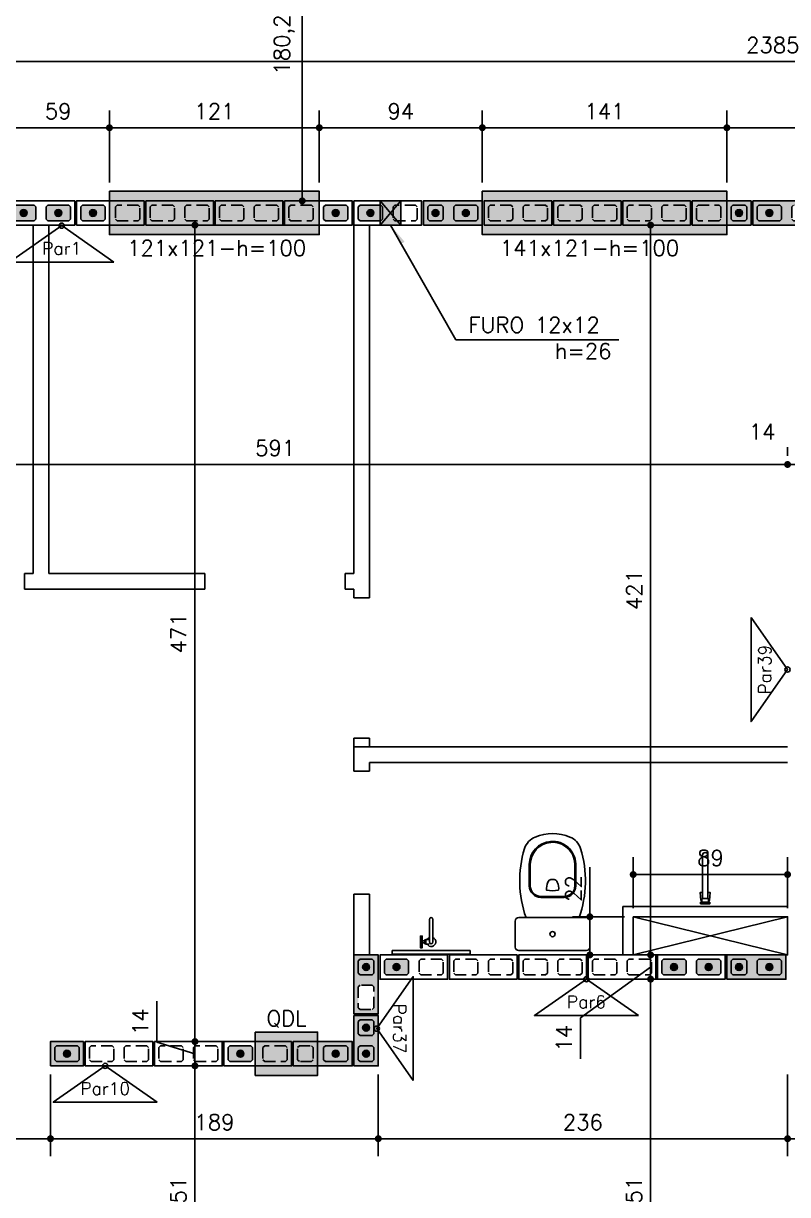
# Model space of a CAD drawing. Extents: x -14651 to 4582, y -13717 to -1290.
# Drawn here: x 1634 to 2075, y -12588 to -11912 of the extents above; entities that cross this region are included whole.
import ezdxf
from ezdxf.enums import TextEntityAlignment as Align

# ---------------------------------------------------------------- set-up
doc = ezdxf.new("R2010")
doc.units = 0
doc.header["$LTSCALE"] = 25
doc.linetypes.add('DASHED2', pattern=[0.375, 0.25, -0.125])
for name, color, linetype in [('213', 252, 'Continuous'), ('241', 2, 'Continuous'), ('247', 50, 'Continuous'), ('248', 100, 'Continuous'), ('249', 20, 'Continuous'), ('252', 1, 'Continuous'), ('ABERTURAS', 53, 'Continuous'), ('ac-furo', 170, 'Continuous'), ('ALVENARIA NÃO ESTRUTURAL', 242, 'Continuous'), ('Arranque', 14, 'Continuous'), ('COTA', 1, 'Continuous'), ('FERRO', 5, 'Continuous'), ('H2', 252, 'Continuous'), ('Linha_fina', 1, 'Continuous'), ('Pena_1', 1, 'Continuous'), ('Pena_2', 2, 'Continuous'), ('PROJ', 252, 'Continuous'), ('T1', 2, 'Continuous'), ('TJANELA', 2, 'Continuous'), ('VIGA', 3, 'Continuous')]:
    doc.layers.add(name, color=color, linetype=linetype)
doc.styles.add('COTA', font='romans.shx')
doc.styles.add('Texto1', font='romans.shx', dxfattribs={"height": 9})
doc.dimstyles.new('forma', dxfattribs={"dimscale": 5, "dimtxt": 1.8, "dimasz": 0.8, "dimexe": 2, "dimexo": 1, "dimgap": 1, "dimtad": 1, "dimdec": 1, "dimzin": 9, "dimtxsty": 'COTA', "dimblk1": 'DOT', "dimblk2": 'DOT', "dimsah": 1, "dimcen": 0, "dimdle": 1, "dimclrd": 256, "dimclre": 256, "dimclrt": 2, "dimadec": 0, "dimazin": 0, "dimtfac": 1, "dimtdec": 0, "dimtmove": 0, "dimatfit": 3, "dimfxl": 1, "dimtolj": 1, "dimtzin": 0, "dimarcsym": 0})

# ---------------------------------------------------------------- blocks, each defined once
blk = doc.blocks.new('P4015', base_point=(5842102.11612, -8124149.02973))
blk.add_lwpolyline([(5842082.61612, -8124156.02973), (5842121.61612, -8124156.02973), (5842121.61612, -8124142.02973), (5842082.61612, -8124142.02973), (5842082.61612, -8124156.02973)])
at = {"color": 1, "linetype": 'DASHED2'}
for points in [[(5842085.11612, -8124152.52973), (5842086.11612, -8124153.52973), (5842098.11612, -8124153.52973), (5842099.11612, -8124152.52973), (5842099.11612, -8124145.52973), (5842098.11612, -8124144.52973), (5842086.11612, -8124144.52973), (5842085.11612, -8124145.52973), (5842085.11612, -8124152.52973)], [(5842105.11612, -8124152.52973), (5842106.11612, -8124153.52973), (5842118.11612, -8124153.52973), (5842119.11612, -8124152.52973), (5842119.11612, -8124145.52973), (5842118.11612, -8124144.52973), (5842106.11612, -8124144.52973), (5842105.11612, -8124145.52973), (5842105.11612, -8124152.52973)]]:
    blk.add_lwpolyline(points, dxfattribs=at)
blk = doc.blocks.new('P3515')
at = {"layer": '248'}
h = blk.add_hatch(color=100, dxfattribs=at)
h.paths.add_polyline_path([(17, 7), (-17, 7), (-17, -7), (17, -7)])
h.paths.add_polyline_path([(-5.5, -3.5), (-6.5, -4.5), (-13.5, -4.5), (-14.5, -3.5), (-14.5, 3.5), (-13.5, 4.5), (-6.5, 4.5), (-5.5, 3.5)], flags=16)
h.paths.add_polyline_path([(0.5, 3.5), (1.5, 4.5), (13.5, 4.5), (14.5, 3.5), (14.5, -3.5), (13.5, -4.5), (1.5, -4.5), (0.5, -3.5)], flags=16)
blk.add_lwpolyline([(-17, -7), (17, -7), (17, 7), (-17, 7), (-17, -7)])
at = {"color": 1, "linetype": 'DASHED2'}
for points in [[(-14.5, -3.5), (-13.5, -4.5), (-6.5, -4.5), (-5.5, -3.5), (-5.5, 3.5), (-6.5, 4.5), (-13.5, 4.5), (-14.5, 3.5), (-14.5, -3.5)], [(0.5, -3.5), (1.5, -4.5), (13.5, -4.5), (14.5, -3.5), (14.5, 3.5), (13.5, 4.5), (1.5, 4.5), (0.5, 3.5), (0.5, -3.5)]]:
    blk.add_lwpolyline(points, dxfattribs=at)
blk = doc.blocks.new('P5515')
at = {"layer": '249'}
h = blk.add_hatch(color=20, dxfattribs=at)
h.paths.add_polyline_path([(-27, 7), (-27, -7), (27, -7), (27, 7)])
h.paths.add_polyline_path([(-10.5, -3.5), (-11.5, -4.5), (-23.5, -4.5), (-24.5, -3.5), (-24.5, 3.5), (-23.5, 4.5), (-11.5, 4.5), (-10.5, 3.5)], flags=16)
h.paths.add_polyline_path([(-4.5, 3.5), (-3.5, 4.5), (3.5, 4.5), (4.5, 3.5), (4.5, -3.5), (3.5, -4.5), (-3.5, -4.5), (-4.5, -3.5)], flags=16)
h.paths.add_polyline_path([(10.5, 3.5), (11.5, 4.5), (23.5, 4.5), (24.5, 3.5), (24.5, -3.5), (23.5, -4.5), (11.5, -4.5), (10.5, -3.5)], flags=16)
blk.add_lwpolyline([(27, 7), (-27, 7), (-27, -7), (27, -7), (27, 7)])
at = {"color": 1, "linetype": 'DASHED2'}
for points in [[(-10.5, 3.5), (-11.5, 4.5), (-23.5, 4.5), (-24.5, 3.5), (-24.5, -3.5), (-23.5, -4.5), (-11.5, -4.5), (-10.5, -3.5), (-10.5, 3.5)], [(4.5, 3.5), (3.5, 4.5), (-3.5, 4.5), (-4.5, 3.5), (-4.5, -3.5), (-3.5, -4.5), (3.5, -4.5), (4.5, -3.5), (4.5, 3.5)], [(24.5, 3.5), (23.5, 4.5), (11.5, 4.5), (10.5, 3.5), (10.5, -3.5), (11.5, -4.5), (23.5, -4.5), (24.5, -3.5), (24.5, 3.5)]]:
    blk.add_lwpolyline(points, dxfattribs=at)
blk = doc.blocks.new('P3015')
at = {"layer": '252'}
h = blk.add_hatch(color=21, dxfattribs=at)
h.paths.add_polyline_path([(14.5, -7), (14.5, 7), (-14.5, 7), (-14.5, -7)])
h.paths.add_polyline_path([(3, 3.5), (4, 4.5), (11, 4.5), (12, 3.5), (12, -3.5), (11, -4.5), (4, -4.5), (3, -3.5)], flags=16)
h.paths.add_polyline_path([(-3, -3.5), (-4, -4.5), (-11, -4.5), (-12, -3.5), (-12, 3.5), (-11, 4.5), (-4, 4.5), (-3, 3.5)], flags=16)
blk.add_lwpolyline([(-14.5, -7), (14.5, -7), (14.5, 7), (-14.5, 7), (-14.5, -7)])
at = {"color": 1, "linetype": 'DASHED2'}
for points in [[(-12, -3.5), (-11, -4.5), (-4, -4.5), (-3, -3.5), (-3, 3.5), (-4, 4.5), (-11, 4.5), (-12, 3.5), (-12, -3.5)], [(3, -3.5), (4, -4.5), (11, -4.5), (12, -3.5), (12, 3.5), (11, 4.5), (4, 4.5), (3, 3.5), (3, -3.5)]]:
    blk.add_lwpolyline(points, dxfattribs=at)
blk = doc.blocks.new('P2015')
at = {"layer": '247'}
h = blk.add_hatch(color=50, dxfattribs=at)
h.paths.add_polyline_path([(9.5, 7), (-9.5, 7), (-9.5, -7), (9.5, -7)])
h.paths.add_polyline_path([(6, -4.5), (-6, -4.5), (-7, -3.5), (-7, 3.5), (-6, 4.5), (6, 4.5), (7, 3.5), (7, -3.5)], flags=16)
blk.add_lwpolyline([(-9.5, -7), (9.5, -7), (9.5, 7), (-9.5, 7), (-9.5, -7)])
at = {"color": 1, "linetype": 'DASHED2'}
blk.add_lwpolyline([(-7, -3.5), (-6, -4.5), (6, -4.5), (7, -3.5), (7, 3.5), (6, 4.5), (-6, 4.5), (-7, 3.5), (-7, -3.5)], dxfattribs=at)
blk = doc.blocks.new('GR-1409')
at = {"layer": '213'}
h = blk.add_hatch(color=256, dxfattribs=at)
h.paths.add_polyline_path([(-6, 4.5), (-7, 3.5), (-7, -3.5), (-6, -4.5), (6, -4.5), (7, -3.5), (7, 3.5), (6, 4.5)])
h.paths.add_polyline_path([(-2, 0, 1), (2, 0, 1)], flags=16)
at = {"layer": 'Arranque'}
blk.add_hatch(color=256, dxfattribs=at).paths.add_polyline_path([(-2, 0, 1), (2, 0, 1)])
at = {"layer": '213'}
blk.add_lwpolyline([(-7, 3.5), (-6, 4.5), (6, 4.5), (7, 3.5), (7, -3.5), (6, -4.5), (-6, -4.5), (-7, -3.5), (-7, 3.5)], dxfattribs=at)
at = {"layer": 'FERRO', "linetype": 'Continuous'}
blk.add_circle((0, 0), 2, dxfattribs=at)
blk = doc.blocks.new('GR-0909')
at = {"layer": '213'}
h = blk.add_hatch(color=256, dxfattribs=at)
h.paths.add_polyline_path([(3.5, -4.5), (4.5, -3.5), (4.500001, 3.5), (3.500001, 4.5), (-3.499999, 4.5), (-4.499999, 3.5), (-4.5, -3.5), (-3.5, -4.5)])
h.paths.add_polyline_path([(-2, 0, -1), (2, 0, -1)], flags=16)
at = {"layer": 'Arranque'}
blk.add_hatch(color=256, dxfattribs=at).paths.add_polyline_path([(2, 0, 1), (-2, 0, 1)])
at = {"layer": '213'}
blk.add_lwpolyline([(3.500001, 4.5), (4.500001, 3.5), (4.5, -3.5), (3.5, -4.5), (-3.5, -4.5), (-4.5, -3.5), (-4.499999, 3.5), (-3.499999, 4.5), (3.500001, 4.5)], dxfattribs=at)
at = {"layer": 'FERRO', "linetype": 'Continuous'}
blk.add_circle((0, 0), 2, dxfattribs=at)
blk = doc.blocks.new('_IDNPAR_2')
at = {"color": 3}
blk.add_lwpolyline([(1, -0.7), (0, 0), (-1, -0.7)], close=True, dxfattribs=at)
blk.add_circle((0, 0), 0.05, dxfattribs=at)
at = {"layer": '247', "color": 2, "style": 'COTA', "flags": 8}
blk.add_attdef('ID', text='', height=0.24, dxfattribs=at).set_placement((0, -0.438), align=Align.MIDDLE_CENTER)
blk = doc.blocks.new('_Dot')
at = {"color": 0, "linetype": 'ByBlock', "lineweight": -2}
blk.add_line((-0.5, 0), (-1, 0), dxfattribs=at)
at = {"color": 0, "linetype": 'ByBlock', "const_width": 0.5}
blk.add_lwpolyline([(-0.25, 0, 1), (0.25, 0, 1)], format="xyb", close=True, dxfattribs=at)
blk = doc.blocks.new('*D99')
at = {"layer": 'COTA', "lineweight": -2, "transparency": 16777216}
for p, q in [((1624.52, -12004.1), (1624.52, -11962.42)), ((1683.52, -12004.1), (1683.52, -11962.42)), ((1628.52, -11972.42), (1679.52, -11972.42))]:
    blk.add_line(p, q, dxfattribs=at)
at = {"layer": 'Defpoints', "color": 0, "transparency": 16777216}
for p in [(1683.52, -11972.42), (1624.52, -12009.1), (1683.52, -12009.1)]:
    blk.add_point(p, dxfattribs=at)
at = {"layer": 'COTA', "lineweight": -2, "transparency": 16777216, "xscale": 4, "yscale": 4, "zscale": 4, "rotation": 180}
blk.add_blockref('_Dot', (1624.52, -11972.42), dxfattribs=at)
at = {"layer": 'COTA', "lineweight": -2, "transparency": 16777216, "xscale": 4, "yscale": 4, "zscale": 4}
blk.add_blockref('_Dot', (1683.52, -11972.42), dxfattribs=at)
at = {"layer": 'COTA', "color": 2, "transparency": 16777216, "insert": (1654.02, -11962.92), "char_height": 9, "attachment_point": 5, "style": 'COTA'}
blk.add_mtext('\\A1;59 ', dxfattribs=at)
blk = doc.blocks.new('*D100')
at = {"layer": 'COTA', "lineweight": -2, "transparency": 16777216}
for p, q in [((1683.52, -12004.1), (1683.52, -11962.42)), ((1804.52, -12004.1), (1804.52, -11962.42)), ((1687.52, -11972.42), (1800.52, -11972.42))]:
    blk.add_line(p, q, dxfattribs=at)
at = {"layer": 'Defpoints', "color": 0, "transparency": 16777216}
for p in [(1804.52, -11972.42), (1683.52, -12009.1), (1804.52, -12009.1)]:
    blk.add_point(p, dxfattribs=at)
at = {"layer": 'COTA', "lineweight": -2, "transparency": 16777216, "xscale": 4, "yscale": 4, "zscale": 4, "rotation": 180}
blk.add_blockref('_Dot', (1683.52, -11972.42), dxfattribs=at)
at = {"layer": 'COTA', "lineweight": -2, "transparency": 16777216, "xscale": 4, "yscale": 4, "zscale": 4}
blk.add_blockref('_Dot', (1804.52, -11972.42), dxfattribs=at)
at = {"layer": 'COTA', "color": 2, "transparency": 16777216, "insert": (1744.02, -11962.92), "char_height": 9, "attachment_point": 5, "style": 'COTA'}
blk.add_mtext('\\A1;121 ', dxfattribs=at)
blk = doc.blocks.new('*D101')
at = {"layer": 'COTA', "lineweight": -2, "transparency": 16777216}
for p, q in [((1804.52, -12004.1), (1804.52, -11962.42)), ((1898.52, -12004.1), (1898.52, -11962.42)), ((1808.52, -11972.42), (1894.52, -11972.42))]:
    blk.add_line(p, q, dxfattribs=at)
at = {"layer": 'Defpoints', "color": 0, "transparency": 16777216}
for p in [(1898.52, -11972.42), (1804.52, -12009.1), (1898.52, -12009.1)]:
    blk.add_point(p, dxfattribs=at)
at = {"layer": 'COTA', "lineweight": -2, "transparency": 16777216, "xscale": 4, "yscale": 4, "zscale": 4, "rotation": 180}
blk.add_blockref('_Dot', (1804.52, -11972.42), dxfattribs=at)
at = {"layer": 'COTA', "lineweight": -2, "transparency": 16777216, "xscale": 4, "yscale": 4, "zscale": 4}
blk.add_blockref('_Dot', (1898.52, -11972.42), dxfattribs=at)
at = {"layer": 'COTA', "color": 2, "transparency": 16777216, "insert": (1851.52, -11962.92), "char_height": 9, "attachment_point": 5, "style": 'COTA'}
blk.add_mtext('\\A1;94 ', dxfattribs=at)
blk = doc.blocks.new('*D102')
at = {"layer": 'COTA', "lineweight": -2, "transparency": 16777216}
for p, q in [((1898.52, -12004.1), (1898.52, -11962.42)), ((2039.52, -12004.1), (2039.52, -11962.42)), ((1902.52, -11972.42), (2035.52, -11972.42))]:
    blk.add_line(p, q, dxfattribs=at)
at = {"layer": 'Defpoints', "color": 0, "transparency": 16777216}
for p in [(2039.52, -11972.42), (1898.52, -12009.1), (2039.52, -12009.1)]:
    blk.add_point(p, dxfattribs=at)
at = {"layer": 'COTA', "lineweight": -2, "transparency": 16777216, "xscale": 4, "yscale": 4, "zscale": 4, "rotation": 180}
blk.add_blockref('_Dot', (1898.52, -11972.42), dxfattribs=at)
at = {"layer": 'COTA', "lineweight": -2, "transparency": 16777216, "xscale": 4, "yscale": 4, "zscale": 4}
blk.add_blockref('_Dot', (2039.52, -11972.42), dxfattribs=at)
at = {"layer": 'COTA', "color": 2, "transparency": 16777216, "insert": (1969.02, -11962.92), "char_height": 9, "attachment_point": 5, "style": 'COTA'}
blk.add_mtext('\\A1;141 ', dxfattribs=at)
blk = doc.blocks.new('*D103')
at = {"layer": 'COTA', "lineweight": -2, "transparency": 16777216}
for p, q in [((2039.52, -12004.1), (2039.52, -11962.42)), ((2493.52, -12004.1), (2493.52, -11962.42)), ((2043.52, -11972.42), (2489.52, -11972.42))]:
    blk.add_line(p, q, dxfattribs=at)
at = {"layer": 'Defpoints', "color": 0, "transparency": 16777216}
for p in [(2493.52, -11972.42), (2039.52, -12009.1), (2493.52, -12009.1)]:
    blk.add_point(p, dxfattribs=at)
at = {"layer": 'COTA', "lineweight": -2, "transparency": 16777216, "xscale": 4, "yscale": 4, "zscale": 4, "rotation": 180}
blk.add_blockref('_Dot', (2039.52, -11972.42), dxfattribs=at)
at = {"layer": 'COTA', "lineweight": -2, "transparency": 16777216, "xscale": 4, "yscale": 4, "zscale": 4}
blk.add_blockref('_Dot', (2493.52, -11972.42), dxfattribs=at)
at = {"layer": 'COTA', "color": 2, "transparency": 16777216, "insert": (2266.52, -11962.92), "char_height": 9, "attachment_point": 5, "style": 'COTA'}
blk.add_mtext('\\A1;454 ', dxfattribs=at)
blk = doc.blocks.new('*D108')
at = {"layer": 'COTA', "lineweight": -2, "transparency": 16777216}
for p, q in [((873.52, -11951.79), (873.52, -11924.24)), ((3258.52, -12009.6), (3258.52, -11924.24)), ((877.52, -11934.24), (3254.52, -11934.24))]:
    blk.add_line(p, q, dxfattribs=at)
at = {"layer": 'Defpoints', "color": 0, "transparency": 16777216}
for p in [(3258.52, -11934.24), (873.52, -11956.79), (3258.52, -12014.6)]:
    blk.add_point(p, dxfattribs=at)
at = {"layer": 'COTA', "lineweight": -2, "transparency": 16777216, "xscale": 4, "yscale": 4, "zscale": 4, "rotation": 180}
blk.add_blockref('_Dot', (873.52, -11934.24), dxfattribs=at)
at = {"layer": 'COTA', "lineweight": -2, "transparency": 16777216, "xscale": 4, "yscale": 4, "zscale": 4}
blk.add_blockref('_Dot', (3258.52, -11934.24), dxfattribs=at)
at = {"layer": 'COTA', "color": 2, "transparency": 16777216, "insert": (2066.02, -11924.74), "char_height": 9, "attachment_point": 5, "style": 'COTA'}
blk.add_mtext('\\A1;2385 ', dxfattribs=at)
blk = doc.blocks.new('*D134')
at = {"layer": 'COTA', "lineweight": -2, "transparency": 16777216}
for p, q in [((1483.52, -12167.06), (1483.52, -12156.68)), ((2074.52, -12161.68), (2074.52, -12156.68)), ((1487.52, -12166.68), (2070.52, -12166.68))]:
    blk.add_line(p, q, dxfattribs=at)
at = {"layer": 'Defpoints', "color": 0, "transparency": 16777216}
for p in [(2074.52, -12166.68), (2074.52, -12166.68), (1483.52, -12172.06)]:
    blk.add_point(p, dxfattribs=at)
at = {"layer": 'COTA', "lineweight": -2, "transparency": 16777216, "xscale": 4, "yscale": 4, "zscale": 4, "rotation": 180}
blk.add_blockref('_Dot', (1483.52, -12166.68), dxfattribs=at)
at = {"layer": 'COTA', "lineweight": -2, "transparency": 16777216, "xscale": 4, "yscale": 4, "zscale": 4}
blk.add_blockref('_Dot', (2074.52, -12166.68), dxfattribs=at)
at = {"layer": 'COTA', "color": 2, "transparency": 16777216, "insert": (1779.02, -12157.18), "char_height": 9, "attachment_point": 5, "style": 'COTA'}
blk.add_mtext('\\A1;591 ', dxfattribs=at)
blk = doc.blocks.new('*D135')
at = {"layer": 'COTA', "lineweight": -2, "transparency": 16777216}
for p, q in [((2074.52, -12161.68), (2074.52, -12156.68)), ((2088.52, -12161.68), (2088.52, -12156.68)), ((2070.52, -12166.68), (2066.52, -12166.68)), ((2074.52, -12166.68), (2088.52, -12166.68)), ((2092.52, -12166.68), (2096.52, -12166.68))]:
    blk.add_line(p, q, dxfattribs=at)
at = {"layer": 'Defpoints', "color": 0, "transparency": 16777216}
for p in [(2074.52, -12166.68), (2088.52, -12166.68), (2088.52, -12166.68)]:
    blk.add_point(p, dxfattribs=at)
at = {"layer": 'COTA', "lineweight": -2, "transparency": 16777216, "xscale": 4, "yscale": 4, "zscale": 4}
blk.add_blockref('_Dot', (2074.52, -12166.68), dxfattribs=at)
at = {"layer": 'COTA', "lineweight": -2, "transparency": 16777216, "xscale": 4, "yscale": 4, "zscale": 4, "rotation": 180}
blk.add_blockref('_Dot', (2088.52, -12166.68), dxfattribs=at)
at = {"layer": 'COTA', "color": 2, "transparency": 16777216, "insert": (2059.83, -12147.82), "char_height": 9, "attachment_point": 5, "style": 'COTA'}
blk.add_mtext('\\A1;14 ', dxfattribs=at)
blk = doc.blocks.new('*D142')
at = {"layer": 'COTA', "lineweight": -2, "transparency": 16777216}
for p, q in [((1558.52, -12518.6), (1558.52, -12565.62)), ((1649.52, -12518.6), (1649.52, -12565.62)), ((1562.52, -12555.62), (1645.52, -12555.62))]:
    blk.add_line(p, q, dxfattribs=at)
at = {"layer": 'Defpoints', "color": 0, "transparency": 16777216}
for p in [(1558.52, -12513.6), (1649.52, -12513.6), (1649.52, -12555.62)]:
    blk.add_point(p, dxfattribs=at)
at = {"layer": 'COTA', "lineweight": -2, "transparency": 16777216, "xscale": 4, "yscale": 4, "zscale": 4, "rotation": 180}
blk.add_blockref('_Dot', (1558.52, -12555.62), dxfattribs=at)
at = {"layer": 'COTA', "lineweight": -2, "transparency": 16777216, "xscale": 4, "yscale": 4, "zscale": 4}
blk.add_blockref('_Dot', (1649.52, -12555.62), dxfattribs=at)
at = {"layer": 'COTA', "color": 2, "transparency": 16777216, "insert": (1604.02, -12546.12), "char_height": 9, "attachment_point": 5, "style": 'COTA'}
blk.add_mtext('\\A1;91 ', dxfattribs=at)
blk = doc.blocks.new('*D143')
at = {"layer": 'COTA', "lineweight": -2, "transparency": 16777216}
for p, q in [((1649.52, -12518.6), (1649.52, -12565.62)), ((1838.52, -12518.6), (1838.52, -12565.62)), ((1653.52, -12555.62), (1834.52, -12555.62))]:
    blk.add_line(p, q, dxfattribs=at)
at = {"layer": 'Defpoints', "color": 0, "transparency": 16777216}
for p in [(1649.52, -12513.6), (1838.52, -12513.6), (1838.52, -12555.62)]:
    blk.add_point(p, dxfattribs=at)
at = {"layer": 'COTA', "lineweight": -2, "transparency": 16777216, "xscale": 4, "yscale": 4, "zscale": 4, "rotation": 180}
blk.add_blockref('_Dot', (1649.52, -12555.62), dxfattribs=at)
at = {"layer": 'COTA', "lineweight": -2, "transparency": 16777216, "xscale": 4, "yscale": 4, "zscale": 4}
blk.add_blockref('_Dot', (1838.52, -12555.62), dxfattribs=at)
at = {"layer": 'COTA', "color": 2, "transparency": 16777216, "insert": (1744.02, -12546.12), "char_height": 9, "attachment_point": 5, "style": 'COTA'}
blk.add_mtext('\\A1;189 ', dxfattribs=at)
blk = doc.blocks.new('*D144')
at = {"layer": 'COTA', "lineweight": -2, "transparency": 16777216}
for p, q in [((1838.52, -12518.6), (1838.52, -12565.62)), ((2074.52, -12518.6), (2074.52, -12565.62)), ((1842.52, -12555.62), (2070.52, -12555.62))]:
    blk.add_line(p, q, dxfattribs=at)
at = {"layer": 'Defpoints', "color": 0, "transparency": 16777216}
for p in [(1838.52, -12513.6), (2074.52, -12513.6), (2074.52, -12555.62)]:
    blk.add_point(p, dxfattribs=at)
at = {"layer": 'COTA', "lineweight": -2, "transparency": 16777216, "xscale": 4, "yscale": 4, "zscale": 4, "rotation": 180}
blk.add_blockref('_Dot', (1838.52, -12555.62), dxfattribs=at)
at = {"layer": 'COTA', "lineweight": -2, "transparency": 16777216, "xscale": 4, "yscale": 4, "zscale": 4}
blk.add_blockref('_Dot', (2074.52, -12555.62), dxfattribs=at)
at = {"layer": 'COTA', "color": 2, "transparency": 16777216, "insert": (1956.52, -12546.12), "char_height": 9, "attachment_point": 5, "style": 'COTA'}
blk.add_mtext('\\A1;236 ', dxfattribs=at)
blk = doc.blocks.new('*D145')
at = {"layer": 'COTA', "lineweight": -2, "transparency": 16777216}
for p, q in [((2074.52, -12518.6), (2074.52, -12565.62)), ((2093.52, -12518.6), (2093.52, -12565.62)), ((2078.52, -12555.62), (2089.52, -12555.62)), ((2084.02, -12555.62), (2093.32, -12586.62)), ((2093.32, -12586.62), (2116.17, -12586.62))]:
    blk.add_line(p, q, dxfattribs=at)
at = {"layer": 'Defpoints', "color": 0, "transparency": 16777216}
for p in [(2074.52, -12513.6), (2093.52, -12513.6), (2093.52, -12555.62)]:
    blk.add_point(p, dxfattribs=at)
at = {"layer": 'COTA', "lineweight": -2, "transparency": 16777216, "xscale": 4, "yscale": 4, "zscale": 4, "rotation": 180}
blk.add_blockref('_Dot', (2074.52, -12555.62), dxfattribs=at)
at = {"layer": 'COTA', "lineweight": -2, "transparency": 16777216, "xscale": 4, "yscale": 4, "zscale": 4}
blk.add_blockref('_Dot', (2093.52, -12555.62), dxfattribs=at)
at = {"layer": 'COTA', "color": 2, "transparency": 16777216, "insert": (2104.75, -12577.12), "char_height": 9, "attachment_point": 5, "style": 'COTA'}
blk.add_mtext('\\A1;19 ', dxfattribs=at)
blk = doc.blocks.new('*D183')
at = {"layer": 'COTA', "lineweight": -2, "transparency": 16777216}
for p, q in [((1824.52, -11834.35), (1784.69, -11834.35)), ((1794.69, -12010.6), (1794.69, -11838.35)), ((1816.21, -12014.6), (1784.69, -12014.6))]:
    blk.add_line(p, q, dxfattribs=at)
at = {"layer": 'Defpoints', "color": 0, "transparency": 16777216}
for p in [(1794.69, -11834.35), (1829.52, -11834.35), (1821.21, -12014.6)]:
    blk.add_point(p, dxfattribs=at)
at = {"layer": 'COTA', "lineweight": -2, "transparency": 16777216, "xscale": 4, "yscale": 4, "zscale": 4}
for p, rotation in [((1794.69, -11834.35), 90), ((1794.69, -12014.6), 270)]:
    blk.add_blockref('_Dot', p, dxfattribs=dict(at, rotation=rotation))
at = {"layer": 'COTA', "color": 2, "transparency": 16777216, "insert": (1784.33, -11924.47), "char_height": 9, "attachment_point": 5, "rotation": 90, "style": 'COTA'}
blk.add_mtext('\\A1;180,2 ', dxfattribs=at)
blk = doc.blocks.new('*D255')
at = {"layer": 'COTA', "lineweight": -2, "transparency": 16777216}
for p, q in [((1805.43, -12028.6), (1722.83, -12028.6)), ((1732.83, -12032.6), (1732.83, -12495.6)), ((1784.52, -12499.6), (1722.83, -12499.6))]:
    blk.add_line(p, q, dxfattribs=at)
at = {"layer": 'Defpoints', "color": 0, "transparency": 16777216}
for p in [(1810.43, -12028.6), (1732.83, -12499.6), (1789.52, -12499.6)]:
    blk.add_point(p, dxfattribs=at)
at = {"layer": 'COTA', "lineweight": -2, "transparency": 16777216, "xscale": 4, "yscale": 4, "zscale": 4}
for p, rotation in [((1732.83, -12028.6), 90), ((1732.83, -12499.6), 270)]:
    blk.add_blockref('_Dot', p, dxfattribs=dict(at, rotation=rotation))
at = {"layer": 'COTA', "color": 2, "transparency": 16777216, "insert": (1723.33, -12264.1), "char_height": 9, "attachment_point": 5, "rotation": 90, "style": 'COTA'}
blk.add_mtext('\\A1;471 ', dxfattribs=at)
blk = doc.blocks.new('*D256')
at = {"layer": 'COTA', "lineweight": -2, "transparency": 16777216}
for p, q in [((1710.83, -12500), (1710.83, -12476.28)), ((1732.83, -12495.6), (1732.83, -12491.6)), ((1732.83, -12506.6), (1710.83, -12500)), ((1784.52, -12499.6), (1722.83, -12499.6)), ((1732.83, -12499.6), (1732.83, -12513.6)), ((1732.83, -12499.6), (1732.83, -12513.6)), ((1727.83, -12513.6), (1722.83, -12513.6)), ((1732.83, -12517.6), (1732.83, -12521.6))]:
    blk.add_line(p, q, dxfattribs=at)
at = {"layer": 'Defpoints', "color": 0, "transparency": 16777216}
for p in [(1789.52, -12499.6), (1732.83, -12513.6), (1732.83, -12513.6)]:
    blk.add_point(p, dxfattribs=at)
at = {"layer": 'COTA', "lineweight": -2, "transparency": 16777216, "xscale": 4, "yscale": 4, "zscale": 4}
for p, rotation in [((1732.83, -12499.6), 270), ((1732.83, -12513.6), 90)]:
    blk.add_blockref('_Dot', p, dxfattribs=dict(at, rotation=rotation))
at = {"layer": 'COTA', "color": 2, "transparency": 16777216, "insert": (1701.33, -12488.14), "char_height": 9, "attachment_point": 5, "rotation": 90, "style": 'COTA'}
blk.add_mtext('\\A1;14 ', dxfattribs=at)
blk = doc.blocks.new('*D257')
at = {"layer": 'COTA', "lineweight": -2, "transparency": 16777216}
for p, q in [((1727.83, -12513.6), (1722.83, -12513.6)), ((1732.83, -12517.6), (1732.83, -12660.6)), ((1708.52, -12664.6), (1742.83, -12664.6))]:
    blk.add_line(p, q, dxfattribs=at)
at = {"layer": 'Defpoints', "color": 0, "transparency": 16777216}
for p in [(1732.83, -12513.6), (1703.52, -12664.6), (1732.83, -12664.6)]:
    blk.add_point(p, dxfattribs=at)
at = {"layer": 'COTA', "lineweight": -2, "transparency": 16777216, "xscale": 4, "yscale": 4, "zscale": 4}
for p, rotation in [((1732.83, -12513.6), 90), ((1732.83, -12664.6), 270)]:
    blk.add_blockref('_Dot', p, dxfattribs=dict(at, rotation=rotation))
at = {"layer": 'COTA', "color": 2, "transparency": 16777216, "insert": (1723.33, -12589.1), "char_height": 9, "attachment_point": 5, "rotation": 90, "style": 'COTA'}
blk.add_mtext('\\A1;151 ', dxfattribs=at)
blk = doc.blocks.new('*D261')
at = {"layer": 'COTA', "lineweight": -2, "transparency": 16777216}
for p, q in [((1984.02, -12463.6), (2005.56, -12463.6)), ((1995.56, -12467.6), (1995.56, -12710.6)), ((1984.02, -12714.6), (2005.56, -12714.6))]:
    blk.add_line(p, q, dxfattribs=at)
at = {"layer": 'Defpoints', "color": 0, "transparency": 16777216}
for p in [(1979.02, -12463.6), (1979.02, -12714.6), (1995.56, -12714.6)]:
    blk.add_point(p, dxfattribs=at)
at = {"layer": 'COTA', "lineweight": -2, "transparency": 16777216, "xscale": 4, "yscale": 4, "zscale": 4}
for p, rotation in [((1995.56, -12463.6), 90), ((1995.56, -12714.6), 270)]:
    blk.add_blockref('_Dot', p, dxfattribs=dict(at, rotation=rotation))
at = {"layer": 'COTA', "color": 2, "transparency": 16777216, "insert": (1986.06, -12589.1), "char_height": 9, "attachment_point": 5, "rotation": 90, "style": 'COTA'}
blk.add_mtext('\\A1;251 ', dxfattribs=at)
blk = doc.blocks.new('*D264')
at = {"layer": 'COTA', "lineweight": -2, "transparency": 16777216}
for p, q in [((1983.52, -12028.6), (2005.56, -12028.6)), ((1995.56, -12032.6), (1995.56, -12445.6)), ((1996.77, -12449.6), (2005.56, -12449.6))]:
    blk.add_line(p, q, dxfattribs=at)
at = {"layer": 'Defpoints', "color": 0, "transparency": 16777216}
for p in [(1978.52, -12028.6), (1991.77, -12449.6), (1995.56, -12449.6)]:
    blk.add_point(p, dxfattribs=at)
at = {"layer": 'COTA', "lineweight": -2, "transparency": 16777216, "xscale": 4, "yscale": 4, "zscale": 4}
for p, rotation in [((1995.56, -12028.6), 90), ((1995.56, -12449.6), 270)]:
    blk.add_blockref('_Dot', p, dxfattribs=dict(at, rotation=rotation))
at = {"layer": 'COTA', "color": 2, "transparency": 16777216, "insert": (1986.06, -12239.1), "char_height": 9, "attachment_point": 5, "rotation": 90, "style": 'COTA'}
blk.add_mtext('\\A1;421 ', dxfattribs=at)
blk = doc.blocks.new('*D265')
at = {"layer": 'COTA', "lineweight": -2, "transparency": 16777216}
for p, q in [((1995.56, -12445.6), (1995.56, -12441.6)), ((1995.56, -12449.6), (1995.56, -12463.6)), ((1995.56, -12449.6), (1995.56, -12463.6)), ((1996.77, -12449.6), (2005.56, -12449.6)), ((1995.56, -12456.6), (1955.06, -12485.83)), ((1997.6, -12463.6), (1985.56, -12463.6)), ((1995.56, -12467.6), (1995.56, -12471.6)), ((1955.06, -12485.83), (1955.06, -12509.54))]:
    blk.add_line(p, q, dxfattribs=at)
at = {"layer": 'Defpoints', "color": 0, "transparency": 16777216}
for p in [(1991.77, -12449.6), (1995.56, -12463.6), (2002.6, -12463.6)]:
    blk.add_point(p, dxfattribs=at)
at = {"layer": 'COTA', "lineweight": -2, "transparency": 16777216, "xscale": 4, "yscale": 4, "zscale": 4}
for p, rotation in [((1995.56, -12449.6), 270), ((1995.56, -12463.6), 90)]:
    blk.add_blockref('_Dot', p, dxfattribs=dict(at, rotation=rotation))
at = {"layer": 'COTA', "color": 2, "transparency": 16777216, "insert": (1945.56, -12497.68), "char_height": 9, "attachment_point": 5, "rotation": 90, "style": 'COTA'}
blk.add_mtext('\\A1;14 ', dxfattribs=at)
blk = doc.blocks.new('layout-inferior 2')
at = {"layer": 'ALVENARIA NÃO ESTRUTURAL'}
for p, q in [((27385.58, -12028.6), (27385.58, -12229.6)), ((27394.58, -12229.6), (27394.58, -12028.6)), ((27570.58, -12229.6), (27570.58, -12028.6)), ((27579.58, -12028.6), (27579.58, -12243.6)), ((27385.58, -12229.6), (27380.58, -12229.6)), ((27380.58, -12229.6), (27380.58, -12238.6)), ((27484.58, -12229.6), (27394.58, -12229.6)), ((27484.58, -12238.6), (27484.58, -12229.6)), ((27565.58, -12238.6), (27565.58, -12229.6)), ((27565.58, -12229.6), (27570.58, -12229.6)), ((27380.58, -12238.6), (27380.58, -12238.6)), ((27380.58, -12238.6), (27380.58, -12238.6)), ((27380.58, -12238.6), (27484.58, -12238.6)), ((27570.58, -12238.6), (27565.58, -12238.6)), ((27570.58, -12243.6), (27570.58, -12238.6)), ((27579.58, -12243.6), (27570.58, -12243.6)), ((27570.58, -12329.6), (27570.58, -12324.6)), ((27570.58, -12324.6), (27579.58, -12324.6)), ((27570.58, -12329.6), (27570.58, -12343.6)), ((27820.58, -12329.6), (27570.58, -12329.6)), ((27579.58, -12324.6), (27579.58, -12329.6)), ((27579.58, -12343.6), (27579.58, -12338.6)), ((27579.58, -12338.6), (27820.58, -12338.6)), ((27570.58, -12343.6), (27579.58, -12343.6)), ((27570.58, -12449.6), (27570.58, -12414.6)), ((27570.58, -12414.6), (27579.58, -12414.6)), ((27579.58, -12414.6), (27579.58, -12449.6)), ((27725.58, -12449.6), (27725.58, -12421.6)), ((27725.58, -12421.6), (27820.58, -12421.6)), ((27725.58, -12449.6), (27725.58, -12421.6)), ((27725.58, -12421.6), (27820.58, -12421.6)), ((27820.58, -12427.6), (27731.58, -12427.6)), ((27731.58, -12427.6), (27731.58, -12449.6))]:
    blk.add_line(p, q, dxfattribs=at)
at = {"layer": 'Pena_1'}
for p, q in [((27731.58, -12427.6), (27820.58, -12449.6)), ((27820.58, -12427.6), (27731.58, -12449.6))]:
    blk.add_line(p, q, dxfattribs=at)
at = {"layer": 'Pena_2'}
blk.add_lwpolyline([(27731.58, -12427.6), (27731.58, -12449.6), (27820.58, -12449.6), (27820.58, -12427.6), (27731.58, -12427.6)], dxfattribs=at)
at = {"layer": 'PROJ'}
for p, q in [((27592.58, -12447.1), (27637.58, -12447.1)), ((27592.58, -12449.1), (27592.58, -12447.1)), ((27637.58, -12449.1), (27592.58, -12449.1)), ((27637.58, -12447.1), (27637.58, -12449.1))]:
    blk.add_line(p, q, dxfattribs=at)
for points in [[(27669.77, -12428.1, -0.160999), (27668.91, -12388.2, -0.2149), (27675.08, -12381.6, -0.2), (27695.08, -12381.6, -0.2149), (27701.24, -12388.2, -0.160999), (27700.39, -12428.1)], [(27671.68, -12409.76), (27671.68, -12397.49, -0.391339), (27684.03, -12384.13, -0.428196), (27698.47, -12397.08), (27698.48, -12409.76, -0.416194), (27691.84, -12416.4), (27678.32, -12416.4, -0.413638), (27671.68, -12409.76)], [(27771.53, -12417.15), (27771.53, -12392.1, -1), (27774.63, -12392.1), (27774.63, -12417.15)], [(27770.98, -12419.1, 0.414214), (27771.18, -12418.9), (27771.18, -12417.35, -0.414214), (27771.38, -12417.15), (27774.78, -12417.15), (27774.98, -12417.35), (27774.98, -12418.9, 0.414214), (27775.18, -12419.1)], [(27775.58, -12419.1, -0.414214), (27775.78, -12419.3), (27775.78, -12420.1), (27770.38, -12420.1), (27770.38, -12419.3, -0.414214), (27770.58, -12419.1), (27775.58, -12419.1)], [(27614.05, -12439.61), (27614.05, -12442.1, 0.995421), (27616.1, -12442.1), (27616.11, -12439.61)]]:
    blk.add_lwpolyline(points, format="xyb", dxfattribs=at)
for points in [[(27672.24, -12409.76), (27672.24, -12397.49, -0.391339), (27684.08, -12384.69, -0.428002), (27697.91, -12397.09), (27697.91, -12409.76, -0.416278), (27691.84, -12415.84), (27678.32, -12415.84, -0.413625)], [(27688.59, -12412.21, -0.10791), (27681.57, -12412.17, -0.124585), (27682.34, -12407.71, -0.161338), (27683.21, -12406.52, -0.122351), (27685.08, -12406.06, -0.122351), (27686.94, -12406.52, -0.167944), (27687.81, -12407.71, -0.125904), (27688.59, -12412.21)], [(27609.96, -12442.62), (27611.41, -12442.62), (27611.41, -12443.16), (27611.95, -12443.16), (27611.95, -12443.37), (27612.74, -12443.37, 1.408938), (27616.11, -12439.61), (27616.11, -12429.14, 0.999996), (27614.05, -12429.14), (27614.05, -12439.61, 0.168827), (27612.74, -12440.78), (27611.95, -12440.78), (27611.95, -12440.99), (27611.41, -12440.99), (27611.41, -12441.53), (27609.96, -12441.53), (27609.96, -12438.72), (27608.87, -12438.72), (27608.87, -12445.43), (27609.96, -12445.43), (27609.96, -12442.62)], [(27663.58, -12434.1), (27663.58, -12430.5), (27663.58, -12430.1, -0.414214), (27665.58, -12428.1), (27704.58, -12428.1, -0.414214), (27706.58, -12430.1), (27706.58, -12445.1, -0.414214), (27704.58, -12447.1), (27665.58, -12447.1, -0.414214), (27663.58, -12445.1)]]:
    blk.add_lwpolyline(points, format="xyb", close=True, dxfattribs=at)
for points in [[(27771.18, -12418.14), (27770.58, -12418.14), (27770.19, -12413.57), (27771.53, -12413.57)], [(27774.63, -12413.57), (27775.89, -12413.57), (27775.57, -12418.14), (27774.98, -12418.14)], [(27609.96, -12442.62), (27609.96, -12442.09), (27609.96, -12442.08), (27609.96, -12441.53)], [(27611.41, -12442.62), (27611.41, -12441.53)], [(27611.95, -12440.99), (27611.95, -12443.16)], [(27613.96, -12440.78), (27612.74, -12440.78)], [(27612.74, -12443.37), (27613.91, -12443.37)], [(27614.05, -12439.72), (27614.05, -12439.72)]]:
    blk.add_lwpolyline(points, dxfattribs=at)
for centre, radius in [((27685.08, -12437.6), 1.5), ((27609.42, -12442.08), 0.544)]:
    blk.add_circle(centre, radius, dxfattribs=at)
blk = doc.blocks.new('furo 12 x12')
at = {"layer": 'H2'}
for points in [[(-1405.39, -3672.05), (-1399.38, -3665.04), (-1411.38, -3665.04)], [(-1411.38, -3679.04), (-1405.39, -3672.05), (-1411.38, -3665.04)], [(-1399.38, -3679.08), (-1399.38, -3665.04), (-1405.39, -3672.05)], [(-1405.39, -3672.05), (-1411.38, -3679.04), (-1411.38, -3679.08), (-1399.38, -3679.08)]]:
    blk.add_hatch(color=256, dxfattribs=at).paths.add_polyline_path(points)
at = {"layer": 'Pena_2', "ltscale": 0.5}
blk.add_lwpolyline([(-1411.38, -3665.04), (-1399.38, -3665.04), (-1399.38, -3679.08), (-1411.38, -3679.08)], close=True, dxfattribs=at)
at = {"layer": 'VIGA', "ltscale": 0.5}
for p, q in [((-1399.38, -3665.04), (-1411.38, -3679.04)), ((-1399.38, -3679.08), (-1411.38, -3665.04))]:
    blk.add_line(p, q, dxfattribs=at)
blk = doc.blocks.new('ss')
at = {"layer": 'Linha_fina'}
blk.add_solid([(0, 0), (-2.5, -0.29), (-2.5, 0.3)], dxfattribs=at)
blk = doc.blocks.new('furos-inferior2')
at = {"layer": 'ac-furo'}
for p, q in [((1839.52, -12014.6), (1851.52, -12028.6)), ((1851.52, -12014.6), (1839.52, -12028.6))]:
    blk.add_line(p, q, dxfattribs=at)
blk.add_lwpolyline([(1851.52, -12014.6), (1839.52, -12014.6), (1839.52, -12028.6), (1851.52, -12028.6)], close=True, dxfattribs=at)
at = {"layer": 'Linha_fina'}
for q in [(1845.52, -12028.62), (1977.16, -12094.72)]:
    blk.add_line((1883.19, -12094.72), q, dxfattribs=at)
at = {"layer": 'COTA'}
blk.add_blockref('furo 12 x12', (3250.91, -8349.54), dxfattribs=at)
at = {"layer": 'COTA', "xscale": -4.999999999999998, "yscale": 4.999999999999998, "zscale": 4.999999999999998, "rotation": 303.6559025255237}
blk.add_blockref('ss', (1845.52, -12028.62), dxfattribs=at)
at = {"layer": 'T1', "style": 'Texto1'}
for s, p in [('FURO 12x12', (1890.6, -12090.68)), ('h=26', (1940.29, -12105.8))]:
    blk.add_text(s, height=9, dxfattribs=at).set_placement(p)
blk = doc.blocks.new('*D313')
at = {"layer": 'COTA', "lineweight": -2, "transparency": 16777216}
for p, q in [((1960.52, -12427.6), (1960.52, -12399.03)), ((1980.52, -12427.6), (1950.52, -12427.6)), ((1960.52, -12445.6), (1960.52, -12431.6)), ((1980.52, -12449.6), (1950.52, -12449.6))]:
    blk.add_line(p, q, dxfattribs=at)
at = {"layer": 'Defpoints', "color": 0, "transparency": 16777216}
for p in [(1960.52, -12427.6), (1985.52, -12427.6), (1985.52, -12449.6)]:
    blk.add_point(p, dxfattribs=at)
at = {"layer": 'COTA', "lineweight": -2, "transparency": 16777216, "xscale": 4, "yscale": 4, "zscale": 4}
for p, rotation in [((1960.52, -12427.6), 90), ((1960.52, -12449.6), 270)]:
    blk.add_blockref('_Dot', p, dxfattribs=dict(at, rotation=rotation))
at = {"layer": 'COTA', "color": 2, "transparency": 16777216, "insert": (1951.02, -12411.31), "char_height": 9, "attachment_point": 5, "rotation": 90, "style": 'COTA'}
blk.add_mtext('\\A1;22 ', dxfattribs=at)
blk = doc.blocks.new('*D340')
at = {"layer": 'COTA', "lineweight": -2, "transparency": 16777216}
for p, q in [((1985.52, -12422.6), (1985.52, -12393.23)), ((2074.52, -12422.6), (2074.52, -12393.23)), ((1989.52, -12403.23), (2070.52, -12403.23))]:
    blk.add_line(p, q, dxfattribs=at)
at = {"layer": 'Defpoints', "color": 0, "transparency": 16777216}
for p in [(2074.52, -12403.23), (1985.52, -12427.6), (2074.52, -12427.6)]:
    blk.add_point(p, dxfattribs=at)
at = {"layer": 'COTA', "lineweight": -2, "transparency": 16777216, "xscale": 4, "yscale": 4, "zscale": 4, "rotation": 180}
blk.add_blockref('_Dot', (1985.52, -12403.23), dxfattribs=at)
at = {"layer": 'COTA', "lineweight": -2, "transparency": 16777216, "xscale": 4, "yscale": 4, "zscale": 4}
blk.add_blockref('_Dot', (2074.52, -12403.23), dxfattribs=at)
at = {"layer": 'COTA', "color": 2, "transparency": 16777216, "insert": (2030.02, -12393.73), "char_height": 9, "attachment_point": 5, "style": 'COTA'}
blk.add_mtext('\\A1;89 ', dxfattribs=at)

msp = doc.modelspace()

# ---------------------------------------------------------------- hatches: boundary and pattern name
at = {"layer": 'ABERTURAS', "transparency": 33554457}
for points in [[(1683.52, -12009.1), (1804.52, -12009.1), (1804.52, -12034.1), (1683.52, -12034.1)], [(1898.52, -12009.1), (2039.52, -12009.1), (2039.52, -12034.1), (1898.52, -12034.1)], [(1767.56, -12494.1), (1803.56, -12494.1), (1803.56, -12519.1), (1767.56, -12519.1)]]:
    msp.add_hatch(color=256, dxfattribs=at).paths.add_polyline_path(points)

# ---------------------------------------------------------------- linework, layer by layer
at = {"layer": 'ABERTURAS'}
for points in [[(1683.52, -12009.1), (1804.52, -12009.1), (1804.52, -12034.1), (1683.52, -12034.1)], [(1898.52, -12009.1), (2039.52, -12009.1), (2039.52, -12034.1), (1898.52, -12034.1)], [(1767.56, -12494.1), (1803.56, -12494.1), (1803.56, -12519.1), (1767.56, -12519.1)]]:
    msp.add_lwpolyline(points, close=True, dxfattribs=at)

# ---------------------------------------------------------------- block references
for name, p in [('GR-1409', (1634.02, -12021.6)), ('GR-1409', (1654.02, -12021.6)), ('GR-1409', (1674.02, -12021.6)), ('GR-1409', (1814.02, -12021.6)), ('GR-1409', (1834.02, -12021.6)), ('GR-0909', (1871.52, -12021.6)), ('GR-1409', (1889.02, -12021.6)), ('GR-0909', (2046.52, -12021.6)), ('GR-1409', (2064.02, -12021.6)), ('GR-0909', (1831.52, -12456.6)), ('GR-1409', (1849.02, -12456.6)), ('GR-1409', (2009.02, -12456.6)), ('GR-1409', (2029.02, -12456.6)), ('GR-0909', (2046.52, -12456.6)), ('GR-1409', (2064.02, -12456.6)), ('GR-0909', (1831.52, -12491.6)), ('GR-1409', (1659.02, -12506.6)), ('GR-1409', (1759.02, -12506.6)), ('GR-1409', (1814.02, -12506.6)), ('GR-0909', (1831.52, -12506.6))]:
    msp.add_blockref(name, p)
at = {"layer": '241'}
for name, p in [('P4015', (1644.02, -12021.6)), ('P4015', (1684.02, -12021.6)), ('P4015', (1724.02, -12021.6)), ('P4015', (1764.02, -12021.6)), ('P4015', (1804.02, -12021.6)), ('P4015', (1844.02, -12021.6)), ('P3515', (1881.52, -12021.6)), ('P4015', (1919.02, -12021.6)), ('P4015', (1959.02, -12021.6)), ('P4015', (1999.02, -12021.6)), ('P5515', (2081.52, -12021.6)), ('P2015', (1659.02, -12506.6))]:
    msp.add_blockref(name, p, dxfattribs=at)
at = {"layer": '241', "xscale": -1}
msp.add_blockref('P3515', (2036.52, -12021.6), dxfattribs=at)
at = {"layer": '241'}
for name, p, rotation in [('P3515', (1831.52, -12466.6), 270), ('P4015', (1859.02, -12456.6), 180), ('P4015', (1899.02, -12456.6), 180), ('P4015', (1939.02, -12456.6), 180), ('P4015', (1979.02, -12456.6), 180), ('P4015', (2019.02, -12456.6), 180), ('P3015', (1831.52, -12499.1), 270), ('P4015', (1689.02, -12506.6), 180), ('P4015', (1729.02, -12506.6), 180), ('P4015', (1769.02, -12506.6), 180)]:
    msp.add_blockref(name, p, dxfattribs=dict(at, rotation=rotation))
at = {"layer": '241', "xscale": -1, "rotation": 180}
for p in [(2056.52, -12456.6), (1806.52, -12506.6)]:
    msp.add_blockref('P3515', p, dxfattribs=at)
at = {"layer": '247', "linetype": 'Continuous', "xscale": 30, "yscale": 30, "zscale": 30}
for p, values in [((1655.98, -12028.9), {'ID': 'Par1'}), ((1958.52, -12463.6), {'ID': 'Par6'}), ((1681.08, -12513.6), {'ID': 'Par10'})]:
    msp.add_blockref('_IDNPAR_2', p, dxfattribs=at).add_auto_attribs(values)
at = {"layer": '247', "linetype": 'Continuous'}
ref = msp.add_blockref('_IDNPAR_2', (2074.52, -12285.01), dxfattribs=dict(at, xscale=-30, yscale=30, zscale=30, rotation=270))
ref.add_attrib('ID', 'Par39', dxfattribs={"color": 2, "height": 7.2, "rotation": 90, "style": 'COTA', "flags": 8}).set_placement((2061.37, -12285.01), align=Align.MIDDLE_CENTER)
ref = msp.add_blockref('_IDNPAR_2', (1837.66, -12492.14), dxfattribs=dict(at, xscale=-30, yscale=30, zscale=30, rotation=90))
ref.add_attrib('ID', 'Par37', dxfattribs={"color": 2, "height": 7.2, "rotation": 270, "style": 'COTA', "flags": 8}).set_placement((1850.81, -12492.14), align=Align.MIDDLE_CENTER)
at = {"layer": 'COTA'}
for name, p in [('furos-inferior2', (0, 0)), ('layout-inferior 2', (-25746.06, 0))]:
    msp.add_blockref(name, p, dxfattribs=at)

# ---------------------------------------------------------------- texts
at = {"layer": 'TJANELA', "style": 'Texto1'}
for s, p in [('121x121-h=100', (1745.33, -12046.29)), ('141x121-h=100', (1960.33, -12046.29)), ('QDL', (1785.56, -12490.66))]:
    msp.add_text(s, height=9, dxfattribs=at).set_placement(p, align=Align.CENTER)

# ---------------------------------------------------------------- dimensions: what is measured, and where the dimension line sits
at = {"layer": 'COTA'}
for base, p1, p2, override, picture, middle in [((1794.6921, -11834.3507), (1821.2129, -12014.5974), (1829.5219, -11834.3507), {"dimpost": ' '}, '*D183', (1784.335, -11924.4741)), ((1732.83, -12499.6), (1810.43, -12028.6), (1789.52, -12499.6), {"dimpost": ' '}, '*D255', (1723.33, -12264.1)), ((1995.56, -12449.6), (1978.52, -12028.6), (1991.77, -12449.6), {"dimpost": ' '}, '*D264', (1986.06, -12239.1)), ((1960.52, -12427.6), (1985.52, -12449.6), (1985.52, -12427.6), {"dimpost": ' '}, '*D313', (1951.02, -12411.31)), ((1995.56, -12714.6), (1979.02, -12463.6), (1979.02, -12714.6), {"dimpost": ' '}, '*D261', (1986.06, -12589.1)), ((1732.83, -12513.6), (1789.52, -12499.6), (1732.83, -12513.6), {"dimpost": ' ', "dimtmove": 1}, '*D256', (1701.33, -12495)), ((1732.83, -12664.6), (1732.83, -12513.6), (1703.52, -12664.6), {"dimpost": ' ', "dimtmove": 1}, '*D257', (1723.33, -12589.1))]:
    dim = msp.add_linear_dim(base=base, p1=p1, p2=p2, angle=90, dimstyle='forma', override=override, dxfattribs=at)
    dim.commit()
    dim.dimension.update_dxf_attribs({"geometry": picture, "text_midpoint": middle})
for base, p1, p2, override, picture, middle in [((3258.52, -11934.24), (873.52, -11956.79), (3258.52, -12014.6), {"dimpost": ' '}, '*D108', (2066.02, -11924.74)), ((1683.52, -11972.42), (1624.52, -12009.1), (1683.52, -12009.1), {"dimpost": ' ', "dimtmove": 1}, '*D99', (1654.02, -11962.92)), ((1804.52, -11972.42), (1683.52, -12009.1), (1804.52, -12009.1), {"dimpost": ' ', "dimtmove": 1}, '*D100', (1744.02, -11962.92)), ((1898.52, -11972.42), (1804.52, -12009.1), (1898.52, -12009.1), {"dimpost": ' ', "dimtmove": 1}, '*D101', (1851.52, -11962.92)), ((2039.52, -11972.42), (1898.52, -12009.1), (2039.52, -12009.1), {"dimpost": ' ', "dimtmove": 1}, '*D102', (1969.02, -11962.92)), ((2493.52, -11972.42), (2039.52, -12009.1), (2493.52, -12009.1), {"dimpost": ' ', "dimtmove": 1}, '*D103', (2266.52, -11962.92)), ((2074.52, -12166.68), (1483.52, -12172.06), (2074.52, -12166.68), {"dimpost": ' ', "dimtmove": 1}, '*D134', (1779.02, -12157.18)), ((2074.52, -12403.23), (1985.52, -12427.6), (2074.52, -12427.6), {"dimpost": ' '}, '*D340', (2030.02, -12393.73)), ((1649.52, -12555.62), (1558.52, -12513.6), (1649.52, -12513.6), {"dimpost": ' ', "dimtmove": 1}, '*D142', (1604.02, -12546.12)), ((1838.52, -12555.62), (1649.52, -12513.6), (1838.52, -12513.6), {"dimpost": ' ', "dimtmove": 1}, '*D143', (1744.02, -12546.12)), ((2074.52, -12555.62), (1838.52, -12513.6), (2074.52, -12513.6), {"dimpost": ' ', "dimtmove": 1}, '*D144', (1956.52, -12546.12)), ((2093.52, -12555.62), (2074.52, -12513.6), (2093.52, -12513.6), {"dimpost": ' ', "dimtmove": 1}, '*D145', (2098.32, -12577.12))]:
    dim = msp.add_linear_dim(base=base, p1=p1, p2=p2, dimstyle='forma', override=override, dxfattribs=at)
    dim.commit()
    dim.dimension.update_dxf_attribs({"geometry": picture, "text_midpoint": middle})
dim = msp.add_linear_dim(base=(2088.52, -12166.68), p1=(2074.52, -12166.68), p2=(2088.52, -12166.68), dimstyle='forma', override={"dimpost": ' ', "dimtmove": 1}, dxfattribs=at)
dim.commit()
dim.dimension.update_dxf_attribs({"geometry": '*D135', "text_midpoint": (2059.83, -12157.32), "dimtype": 128})
dim = msp.add_linear_dim(base=(1995.56, -12463.6), p1=(1991.77, -12449.6), p2=(2002.6, -12463.6), angle=90, dimstyle='forma', override={"dimpost": ' ', "dimtmove": 1}, dxfattribs=at)
dim.commit()
dim.dimension.update_dxf_attribs({"geometry": '*D265', "text_midpoint": (1955.06, -12490.83), "dimtype": 128})

doc.saveas('drawing.dxf')
